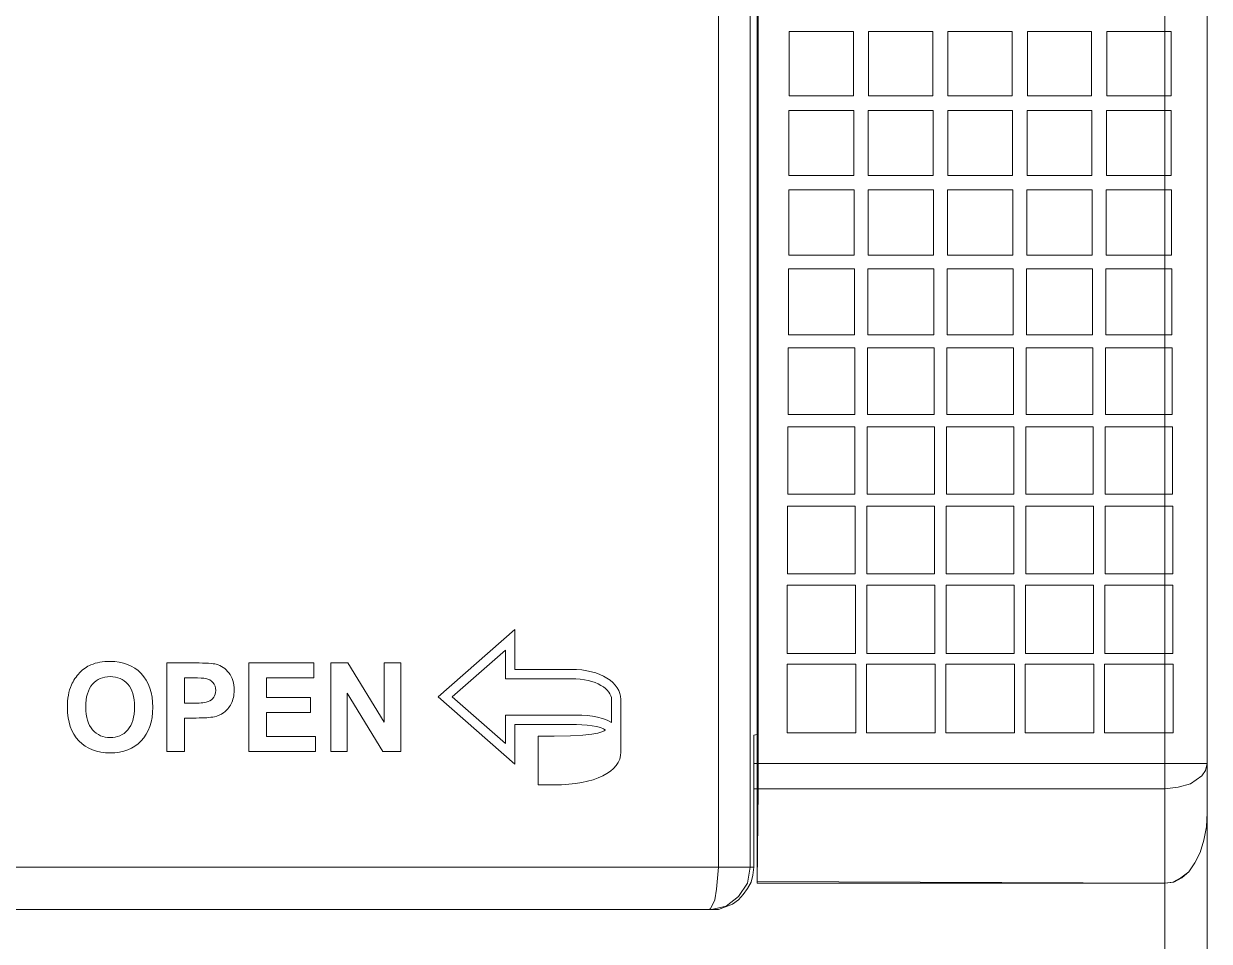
# Model space of a CAD drawing. Header units: millimetres. Extents: x 33157 to 59611, y -29750 to 1750.
# Drawn here: x 53629.61 to 53652.02, y -3171.57 to -3154.23 of the extents above; entities that cross this region are included whole.
import ezdxf

# ---------------------------------------------------------------- set-up
doc = ezdxf.new("R2010")
doc.units = ezdxf.units.MM
doc.layers.get('0').update_dxf_attribs({"lineweight": 18})

msp = doc.modelspace()

# ---------------------------------------------------------------- linework, layer by layer
at = {"lineweight": 9}
for p, q in [((53643.472, -3043.274), (53643.472, -3170.437)), ((53651.181, -3047.485), (53651.181, -3168.689)), ((53651.98, -3048.284), (53651.98, -3168.207)), ((53643.489, -3109.053), (53643.489, -3168.207)), ((53643.339, -3109.469), (53643.339, -3170.171)), ((53643.472, -3109.469), (53643.472, -3167.658)), ((53642.74, -3110.018), (53642.74, -3170.171)), ((53643.406, -3167.674), (53643.406, -3170.171)), ((53643.489, -3168.207), (53643.489, -3168.689)), ((53651.98, -3168.207), (53651.98, -3169.156)), ((53651.181, -3168.689), (53651.181, -3170.47)), ((53651.98, -3169.139), (53651.98, -3207.671)), ((53643.472, -3170.437), (53643.472, -3170.47)), ((53651.181, -3170.47), (53651.181, -3187.331))]:
    msp.add_line(p, q, dxfattribs=at)
for points, knots in [([(53644.078, -3154.373), (53644.484, -3154.373), (53644.889, -3154.373), (53645.294, -3154.373), (53645.294, -3154.779), (53645.294, -3155.184), (53645.294, -3155.589), (53644.889, -3155.589), (53644.484, -3155.589), (53644.078, -3155.589), (53644.078, -3155.186), (53644.078, -3154.782), (53644.078, -3154.378), (53644.078, -3154.377), (53644.078, -3154.375), (53644.078, -3154.373)], [0, 0, 0, 0, 148785.240715, 148785.240715, 148785.240715, 297570.481429, 297570.481429, 297570.481429, 446355.722144, 446355.722144, 446355.722144, 595140.962858, 595140.962858, 595140.962858, 743926.203573, 743926.203573, 743926.203573, 743926.203573]), ([(53645.579, -3154.373), (53645.984, -3154.373), (53646.389, -3154.373), (53646.794, -3154.373), (53646.794, -3154.779), (53646.794, -3155.184), (53646.794, -3155.589), (53646.389, -3155.589), (53645.984, -3155.589), (53645.579, -3155.589), (53645.579, -3155.186), (53645.579, -3154.782), (53645.579, -3154.378), (53645.579, -3154.377), (53645.579, -3154.375), (53645.579, -3154.373)], [0, 0, 0, 0, 148789.282556, 148789.282556, 148789.282556, 297578.565111, 297578.565111, 297578.565111, 446367.847667, 446367.847667, 446367.847667, 595157.130222, 595157.130222, 595157.130222, 743946.412778, 743946.412778, 743946.412778, 743946.412778]), ([(53647.079, -3154.373), (53647.484, -3154.373), (53647.889, -3154.373), (53648.295, -3154.373), (53648.295, -3154.779), (53648.295, -3155.184), (53648.295, -3155.589), (53647.889, -3155.589), (53647.484, -3155.589), (53647.079, -3155.589), (53647.079, -3155.186), (53647.079, -3154.782), (53647.079, -3154.378), (53647.079, -3154.377), (53647.079, -3154.375), (53647.079, -3154.373)], [0, 0, 0, 0, 148793.324397, 148793.324397, 148793.324397, 297586.648794, 297586.648794, 297586.648794, 446379.97319, 446379.97319, 446379.97319, 595173.297587, 595173.297587, 595173.297587, 743966.621984, 743966.621984, 743966.621984, 743966.621984]), ([(53648.579, -3154.373), (53648.984, -3154.373), (53649.39, -3154.373), (53649.795, -3154.373), (53649.795, -3154.779), (53649.795, -3155.184), (53649.795, -3155.589), (53649.39, -3155.589), (53648.984, -3155.589), (53648.579, -3155.589), (53648.579, -3155.186), (53648.579, -3154.782), (53648.579, -3154.378), (53648.579, -3154.377), (53648.579, -3154.375), (53648.579, -3154.373)], [0, 0, 0, 0, 148797.366238, 148797.366238, 148797.366238, 297594.732477, 297594.732477, 297594.732477, 446392.098715, 446392.098715, 446392.098715, 595189.464953, 595189.464953, 595189.464953, 743986.831192, 743986.831192, 743986.831192, 743986.831192]), ([(53650.079, -3154.373), (53650.485, -3154.373), (53650.89, -3154.373), (53651.295, -3154.373), (53651.295, -3154.779), (53651.295, -3155.184), (53651.295, -3155.589), (53650.89, -3155.589), (53650.485, -3155.589), (53650.079, -3155.589), (53650.079, -3155.186), (53650.079, -3154.782), (53650.079, -3154.378), (53650.079, -3154.377), (53650.079, -3154.375), (53650.079, -3154.373)], [0, 0, 0, 0, 148801.40808, 148801.40808, 148801.40808, 297602.81616, 297602.81616, 297602.81616, 446404.22424, 446404.22424, 446404.22424, 595205.63232, 595205.63232, 595205.63232, 744007.0404, 744007.0404, 744007.0404, 744007.0404]), ([(53644.073, -3155.868), (53644.482, -3155.868), (53644.89, -3155.868), (53645.299, -3155.868), (53645.299, -3156.277), (53645.299, -3156.686), (53645.299, -3157.094), (53644.89, -3157.094), (53644.482, -3157.094), (53644.073, -3157.094), (53644.073, -3156.687), (53644.073, -3156.28), (53644.073, -3155.873), (53644.073, -3155.872), (53644.073, -3155.87), (53644.073, -3155.868)], [0, 0, 0, 0, 148787.23892, 148787.23892, 148787.23892, 297574.47784, 297574.47784, 297574.47784, 446361.71676, 446361.71676, 446361.71676, 595148.95568, 595148.95568, 595148.95568, 743936.1946, 743936.1946, 743936.1946, 743936.1946]), ([(53645.573, -3155.868), (53645.982, -3155.868), (53646.391, -3155.868), (53646.8, -3155.868), (53646.8, -3156.277), (53646.8, -3156.686), (53646.8, -3157.094), (53646.391, -3157.094), (53645.982, -3157.094), (53645.573, -3157.094), (53645.573, -3156.687), (53645.573, -3156.28), (53645.573, -3155.873), (53645.573, -3155.872), (53645.573, -3155.87), (53645.573, -3155.868)], [0, 0, 0, 0, 148791.280757, 148791.280757, 148791.280757, 297582.561514, 297582.561514, 297582.561514, 446373.84227, 446373.84227, 446373.84227, 595165.123027, 595165.123027, 595165.123027, 743956.403784, 743956.403784, 743956.403784, 743956.403784]), ([(53647.074, -3155.868), (53647.482, -3155.868), (53647.891, -3155.868), (53648.3, -3155.868), (53648.3, -3156.277), (53648.3, -3156.686), (53648.3, -3157.094), (53647.891, -3157.094), (53647.482, -3157.094), (53647.074, -3157.094), (53647.074, -3156.687), (53647.074, -3156.28), (53647.074, -3155.873), (53647.074, -3155.872), (53647.074, -3155.87), (53647.074, -3155.868)], [0, 0, 0, 0, 148795.322594, 148795.322594, 148795.322594, 297590.645188, 297590.645188, 297590.645188, 446385.967781, 446385.967781, 446385.967781, 595181.290375, 595181.290375, 595181.290375, 743976.612969, 743976.612969, 743976.612969, 743976.612969]), ([(53648.574, -3155.868), (53648.983, -3155.868), (53649.391, -3155.868), (53649.8, -3155.868), (53649.8, -3156.277), (53649.8, -3156.686), (53649.8, -3157.094), (53649.391, -3157.094), (53648.983, -3157.094), (53648.574, -3157.094), (53648.574, -3156.687), (53648.574, -3156.28), (53648.574, -3155.873), (53648.574, -3155.872), (53648.574, -3155.87), (53648.574, -3155.868)], [0, 0, 0, 0, 148799.364431, 148799.364431, 148799.364431, 297598.728862, 297598.728862, 297598.728862, 446398.093293, 446398.093293, 446398.093293, 595197.457724, 595197.457724, 595197.457724, 743996.822155, 743996.822155, 743996.822155, 743996.822155]), ([(53650.074, -3155.868), (53650.483, -3155.868), (53650.892, -3155.868), (53651.301, -3155.868), (53651.301, -3156.277), (53651.301, -3156.686), (53651.301, -3157.094), (53650.892, -3157.094), (53650.483, -3157.094), (53650.074, -3157.094), (53650.074, -3156.687), (53650.074, -3156.28), (53650.074, -3155.873), (53650.074, -3155.872), (53650.074, -3155.87), (53650.074, -3155.868)], [0, 0, 0, 0, 148803.406269, 148803.406269, 148803.406269, 297606.812537, 297606.812537, 297606.812537, 446410.218806, 446410.218806, 446410.218806, 595213.625074, 595213.625074, 595213.625074, 744017.031343, 744017.031343, 744017.031343, 744017.031343]), ([(53644.068, -3157.363), (53644.48, -3157.363), (53644.892, -3157.363), (53645.305, -3157.363), (53645.305, -3157.775), (53645.305, -3158.187), (53645.305, -3158.6), (53644.892, -3158.6), (53644.48, -3158.6), (53644.068, -3158.6), (53644.068, -3158.189), (53644.068, -3157.779), (53644.068, -3157.368), (53644.068, -3157.366), (53644.068, -3157.365), (53644.068, -3157.363)], [0, 0, 0, 0, 148789.237077, 148789.237077, 148789.237077, 297578.474153, 297578.474153, 297578.474153, 446367.71123, 446367.71123, 446367.71123, 595156.948306, 595156.948306, 595156.948306, 743946.185383, 743946.185383, 743946.185383, 743946.185383]), ([(53645.568, -3157.363), (53645.98, -3157.363), (53646.393, -3157.363), (53646.805, -3157.363), (53646.805, -3157.775), (53646.805, -3158.187), (53646.805, -3158.6), (53646.393, -3158.6), (53645.98, -3158.6), (53645.568, -3158.6), (53645.568, -3158.189), (53645.568, -3157.779), (53645.568, -3157.368), (53645.568, -3157.366), (53645.568, -3157.365), (53645.568, -3157.363)], [0, 0, 0, 0, 148793.278909, 148793.278909, 148793.278909, 297586.557818, 297586.557818, 297586.557818, 446379.836727, 446379.836727, 446379.836727, 595173.115637, 595173.115637, 595173.115637, 743966.394546, 743966.394546, 743966.394546, 743966.394546]), ([(53647.068, -3157.363), (53647.481, -3157.363), (53647.893, -3157.363), (53648.305, -3157.363), (53648.305, -3157.775), (53648.305, -3158.187), (53648.305, -3158.6), (53647.893, -3158.6), (53647.481, -3158.6), (53647.068, -3158.6), (53647.068, -3158.189), (53647.068, -3157.779), (53647.068, -3157.368), (53647.068, -3157.366), (53647.068, -3157.365), (53647.068, -3157.363)], [0, 0, 0, 0, 148797.320742, 148797.320742, 148797.320742, 297594.641484, 297594.641484, 297594.641484, 446391.962226, 446391.962226, 446391.962226, 595189.282968, 595189.282968, 595189.282968, 743986.60371, 743986.60371, 743986.60371, 743986.60371]), ([(53648.569, -3157.363), (53648.981, -3157.363), (53649.393, -3157.363), (53649.805, -3157.363), (53649.805, -3157.775), (53649.805, -3158.187), (53649.805, -3158.6), (53649.393, -3158.6), (53648.981, -3158.6), (53648.569, -3158.6), (53648.569, -3158.189), (53648.569, -3157.779), (53648.569, -3157.368), (53648.569, -3157.366), (53648.569, -3157.365), (53648.569, -3157.363)], [0, 0, 0, 0, 148801.362575, 148801.362575, 148801.362575, 297602.72515, 297602.72515, 297602.72515, 446404.087725, 446404.087725, 446404.087725, 595205.4503, 595205.4503, 595205.4503, 744006.812875, 744006.812875, 744006.812875, 744006.812875]), ([(53650.069, -3157.363), (53650.481, -3157.363), (53650.893, -3157.363), (53651.306, -3157.363), (53651.306, -3157.775), (53651.306, -3158.187), (53651.306, -3158.6), (53650.893, -3158.6), (53650.481, -3158.6), (53650.069, -3158.6), (53650.069, -3158.189), (53650.069, -3157.779), (53650.069, -3157.368), (53650.069, -3157.366), (53650.069, -3157.365), (53650.069, -3157.363)], [0, 0, 0, 0, 148805.404408, 148805.404408, 148805.404408, 297610.808816, 297610.808816, 297610.808816, 446416.213225, 446416.213225, 446416.213225, 595221.617633, 595221.617633, 595221.617633, 744027.022041, 744027.022041, 744027.022041, 744027.022041]), ([(53644.062, -3158.858), (53644.478, -3158.858), (53644.894, -3158.858), (53645.31, -3158.858), (53645.31, -3159.274), (53645.31, -3159.689), (53645.31, -3160.105), (53644.894, -3160.105), (53644.478, -3160.105), (53644.062, -3160.105), (53644.062, -3159.691), (53644.062, -3159.277), (53644.062, -3158.863), (53644.062, -3158.861), (53644.062, -3158.86), (53644.062, -3158.858)], [0, 0, 0, 0, 148791.235132, 148791.235132, 148791.235132, 297582.470263, 297582.470263, 297582.470263, 446373.705395, 446373.705395, 446373.705395, 595164.940526, 595164.940526, 595164.940526, 743956.175658, 743956.175658, 743956.175658, 743956.175658]), ([(53645.563, -3158.858), (53645.979, -3158.858), (53646.394, -3158.858), (53646.81, -3158.858), (53646.81, -3159.274), (53646.81, -3159.689), (53646.81, -3160.105), (53646.394, -3160.105), (53645.979, -3160.105), (53645.563, -3160.105), (53645.563, -3159.691), (53645.563, -3159.277), (53645.563, -3158.863), (53645.563, -3158.861), (53645.563, -3158.86), (53645.563, -3158.858)], [0, 0, 0, 0, 148795.27696, 148795.27696, 148795.27696, 297590.55392, 297590.55392, 297590.55392, 446385.83088, 446385.83088, 446385.83088, 595181.107839, 595181.107839, 595181.107839, 743976.384799, 743976.384799, 743976.384799, 743976.384799]), ([(53647.063, -3158.858), (53647.479, -3158.858), (53647.895, -3158.858), (53648.31, -3158.858), (53648.31, -3159.274), (53648.31, -3159.689), (53648.31, -3160.105), (53647.895, -3160.105), (53647.479, -3160.105), (53647.063, -3160.105), (53647.063, -3159.691), (53647.063, -3159.277), (53647.063, -3158.863), (53647.063, -3158.861), (53647.063, -3158.86), (53647.063, -3158.858)], [0, 0, 0, 0, 148799.318788, 148799.318788, 148799.318788, 297598.637577, 297598.637577, 297598.637577, 446397.956365, 446397.956365, 446397.956365, 595197.275154, 595197.275154, 595197.275154, 743996.593942, 743996.593942, 743996.593942, 743996.593942]), ([(53648.563, -3158.858), (53648.979, -3158.858), (53649.395, -3158.858), (53649.811, -3158.858), (53649.811, -3159.274), (53649.811, -3159.689), (53649.811, -3160.105), (53649.395, -3160.105), (53648.979, -3160.105), (53648.563, -3160.105), (53648.563, -3159.691), (53648.563, -3159.277), (53648.563, -3158.863), (53648.563, -3158.861), (53648.563, -3158.86), (53648.563, -3158.858)], [0, 0, 0, 0, 148803.360617, 148803.360617, 148803.360617, 297606.721234, 297606.721234, 297606.721234, 446410.081852, 446410.081852, 446410.081852, 595213.442469, 595213.442469, 595213.442469, 744016.803086, 744016.803086, 744016.803086, 744016.803086]), ([(53650.064, -3158.858), (53650.479, -3158.858), (53650.895, -3158.858), (53651.311, -3158.858), (53651.311, -3159.274), (53651.311, -3159.689), (53651.311, -3160.105), (53650.895, -3160.105), (53650.479, -3160.105), (53650.064, -3160.105), (53650.064, -3159.691), (53650.064, -3159.277), (53650.064, -3158.863), (53650.064, -3158.861), (53650.064, -3158.86), (53650.064, -3158.858)], [0, 0, 0, 0, 148807.402446, 148807.402446, 148807.402446, 297614.804892, 297614.804892, 297614.804892, 446422.207339, 446422.207339, 446422.207339, 595229.609785, 595229.609785, 595229.609785, 744037.012231, 744037.012231, 744037.012231, 744037.012231]), ([(53644.057, -3160.353), (53644.476, -3160.353), (53644.896, -3160.353), (53645.315, -3160.353), (53645.315, -3160.772), (53645.315, -3161.191), (53645.315, -3161.611), (53644.896, -3161.611), (53644.476, -3161.611), (53644.057, -3161.611), (53644.057, -3161.193), (53644.057, -3160.775), (53644.057, -3160.358), (53644.057, -3160.356), (53644.057, -3160.354), (53644.057, -3160.353)], [0, 0, 0, 0, 148793.233725, 148793.233725, 148793.233725, 297586.467449, 297586.467449, 297586.467449, 446379.701174, 446379.701174, 446379.701174, 595172.934899, 595172.934899, 595172.934899, 743966.168623, 743966.168623, 743966.168623, 743966.168623]), ([(53645.558, -3160.353), (53645.977, -3160.353), (53646.396, -3160.353), (53646.815, -3160.353), (53646.815, -3160.772), (53646.815, -3161.191), (53646.815, -3161.611), (53646.396, -3161.611), (53645.977, -3161.611), (53645.558, -3161.611), (53645.558, -3161.193), (53645.558, -3160.775), (53645.558, -3160.358), (53645.558, -3160.356), (53645.558, -3160.354), (53645.558, -3160.353)], [0, 0, 0, 0, 148797.275549, 148797.275549, 148797.275549, 297594.551097, 297594.551097, 297594.551097, 446391.826646, 446391.826646, 446391.826646, 595189.102195, 595189.102195, 595189.102195, 743986.377744, 743986.377744, 743986.377744, 743986.377744]), ([(53647.058, -3160.353), (53647.477, -3160.353), (53647.896, -3160.353), (53648.316, -3160.353), (53648.316, -3160.772), (53648.316, -3161.191), (53648.316, -3161.611), (53647.896, -3161.611), (53647.477, -3161.611), (53647.058, -3161.611), (53647.058, -3161.193), (53647.058, -3160.775), (53647.058, -3160.358), (53647.058, -3160.356), (53647.058, -3160.354), (53647.058, -3160.353)], [0, 0, 0, 0, 148801.317373, 148801.317373, 148801.317373, 297602.634746, 297602.634746, 297602.634746, 446403.952119, 446403.952119, 446403.952119, 595205.269492, 595205.269492, 595205.269492, 744006.586865, 744006.586865, 744006.586865, 744006.586865]), ([(53648.558, -3160.353), (53648.977, -3160.353), (53649.397, -3160.353), (53649.816, -3160.353), (53649.816, -3160.772), (53649.816, -3161.191), (53649.816, -3161.611), (53649.397, -3161.611), (53648.977, -3161.611), (53648.558, -3161.611), (53648.558, -3161.193), (53648.558, -3160.775), (53648.558, -3160.358), (53648.558, -3160.356), (53648.558, -3160.354), (53648.558, -3160.353)], [0, 0, 0, 0, 148805.359198, 148805.359198, 148805.359198, 297610.718395, 297610.718395, 297610.718395, 446416.077593, 446416.077593, 446416.077593, 595221.43679, 595221.43679, 595221.43679, 744026.795988, 744026.795988, 744026.795988, 744026.795988]), ([(53650.058, -3160.353), (53650.478, -3160.353), (53650.897, -3160.353), (53651.316, -3160.353), (53651.316, -3160.772), (53651.316, -3161.191), (53651.316, -3161.611), (53650.897, -3161.611), (53650.478, -3161.611), (53650.058, -3161.611), (53650.058, -3161.193), (53650.058, -3160.775), (53650.058, -3160.358), (53650.058, -3160.356), (53650.058, -3160.354), (53650.058, -3160.353)], [0, 0, 0, 0, 148809.401022, 148809.401022, 148809.401022, 297618.802045, 297618.802045, 297618.802045, 446428.203067, 446428.203067, 446428.203067, 595237.60409, 595237.60409, 595237.60409, 744047.005112, 744047.005112, 744047.005112, 744047.005112]), ([(53644.052, -3161.847), (53644.475, -3161.847), (53644.897, -3161.847), (53645.32, -3161.847), (53645.32, -3162.27), (53645.32, -3162.693), (53645.32, -3163.116), (53644.897, -3163.116), (53644.475, -3163.116), (53644.052, -3163.116), (53644.052, -3162.695), (53644.052, -3162.274), (53644.052, -3161.853), (53644.052, -3161.851), (53644.052, -3161.849), (53644.052, -3161.847)], [0, 0, 0, 0, 148795.232097, 148795.232097, 148795.232097, 297590.464195, 297590.464195, 297590.464195, 446385.696292, 446385.696292, 446385.696292, 595180.928389, 595180.928389, 595180.928389, 743976.160487, 743976.160487, 743976.160487, 743976.160487]), ([(53645.552, -3161.847), (53645.975, -3161.847), (53646.398, -3161.847), (53646.821, -3161.847), (53646.821, -3162.27), (53646.821, -3162.693), (53646.821, -3163.116), (53646.398, -3163.116), (53645.975, -3163.116), (53645.552, -3163.116), (53645.552, -3162.695), (53645.552, -3162.274), (53645.552, -3161.853), (53645.552, -3161.851), (53645.552, -3161.849), (53645.552, -3161.847)], [0, 0, 0, 0, 148799.273917, 148799.273917, 148799.273917, 297598.547834, 297598.547834, 297598.547834, 446397.821752, 446397.821752, 446397.821752, 595197.095669, 595197.095669, 595197.095669, 743996.369586, 743996.369586, 743996.369586, 743996.369586]), ([(53647.053, -3161.847), (53647.475, -3161.847), (53647.898, -3161.847), (53648.321, -3161.847), (53648.321, -3162.27), (53648.321, -3162.693), (53648.321, -3163.116), (53647.898, -3163.116), (53647.475, -3163.116), (53647.053, -3163.116), (53647.053, -3162.695), (53647.053, -3162.274), (53647.053, -3161.853), (53647.053, -3161.851), (53647.053, -3161.849), (53647.053, -3161.847)], [0, 0, 0, 0, 148803.315737, 148803.315737, 148803.315737, 297606.631474, 297606.631474, 297606.631474, 446409.947212, 446409.947212, 446409.947212, 595213.262949, 595213.262949, 595213.262949, 744016.578686, 744016.578686, 744016.578686, 744016.578686]), ([(53648.553, -3161.847), (53648.976, -3161.847), (53649.398, -3161.847), (53649.821, -3161.847), (53649.821, -3162.27), (53649.821, -3162.693), (53649.821, -3163.116), (53649.398, -3163.116), (53648.976, -3163.116), (53648.553, -3163.116), (53648.553, -3162.695), (53648.553, -3162.274), (53648.553, -3161.853), (53648.553, -3161.851), (53648.553, -3161.849), (53648.553, -3161.847)], [0, 0, 0, 0, 148807.357558, 148807.357558, 148807.357558, 297614.715115, 297614.715115, 297614.715115, 446422.072673, 446422.072673, 446422.072673, 595229.43023, 595229.43023, 595229.43023, 744036.787788, 744036.787788, 744036.787788, 744036.787788]), ([(53650.053, -3161.847), (53650.476, -3161.847), (53650.899, -3161.847), (53651.322, -3161.847), (53651.322, -3162.27), (53651.322, -3162.693), (53651.322, -3163.116), (53650.899, -3163.116), (53650.476, -3163.116), (53650.053, -3163.116), (53650.053, -3162.695), (53650.053, -3162.274), (53650.053, -3161.853), (53650.053, -3161.851), (53650.053, -3161.849), (53650.053, -3161.847)], [0, 0, 0, 0, 148811.399378, 148811.399378, 148811.399378, 297622.798756, 297622.798756, 297622.798756, 446434.198134, 446434.198134, 446434.198134, 595245.597512, 595245.597512, 595245.597512, 744056.996891, 744056.996891, 744056.996891, 744056.996891]), ([(53644.047, -3163.342), (53644.473, -3163.342), (53644.899, -3163.342), (53645.326, -3163.342), (53645.326, -3163.769), (53645.326, -3164.195), (53645.326, -3164.621), (53644.899, -3164.621), (53644.473, -3164.621), (53644.047, -3164.621), (53644.047, -3164.197), (53644.047, -3163.772), (53644.047, -3163.348), (53644.047, -3163.346), (53644.047, -3163.344), (53644.047, -3163.342)], [0, 0, 0, 0, 148797.23038, 148797.23038, 148797.23038, 297594.46076, 297594.46076, 297594.46076, 446391.69114, 446391.69114, 446391.69114, 595188.92152, 595188.92152, 595188.92152, 743986.1519, 743986.1519, 743986.1519, 743986.1519]), ([(53645.547, -3163.342), (53645.973, -3163.342), (53646.4, -3163.342), (53646.826, -3163.342), (53646.826, -3163.769), (53646.826, -3164.195), (53646.826, -3164.621), (53646.4, -3164.621), (53645.973, -3164.621), (53645.547, -3164.621), (53645.547, -3164.197), (53645.547, -3163.772), (53645.547, -3163.348), (53645.547, -3163.346), (53645.547, -3163.344), (53645.547, -3163.342)], [0, 0, 0, 0, 148801.272196, 148801.272196, 148801.272196, 297602.544391, 297602.544391, 297602.544391, 446403.816587, 446403.816587, 446403.816587, 595205.088783, 595205.088783, 595205.088783, 744006.360978, 744006.360978, 744006.360978, 744006.360978]), ([(53647.047, -3163.342), (53647.474, -3163.342), (53647.9, -3163.342), (53648.326, -3163.342), (53648.326, -3163.769), (53648.326, -3164.195), (53648.326, -3164.621), (53647.9, -3164.621), (53647.474, -3164.621), (53647.047, -3164.621), (53647.047, -3164.197), (53647.047, -3163.772), (53647.047, -3163.348), (53647.047, -3163.346), (53647.047, -3163.344), (53647.047, -3163.342)], [0, 0, 0, 0, 148805.314011, 148805.314011, 148805.314011, 297610.628023, 297610.628023, 297610.628023, 446415.942034, 446415.942034, 446415.942034, 595221.256046, 595221.256046, 595221.256046, 744026.570057, 744026.570057, 744026.570057, 744026.570057]), ([(53648.548, -3163.342), (53648.974, -3163.342), (53649.4, -3163.342), (53649.827, -3163.342), (53649.827, -3163.769), (53649.827, -3164.195), (53649.827, -3164.621), (53649.4, -3164.621), (53648.974, -3164.621), (53648.548, -3164.621), (53648.548, -3164.197), (53648.548, -3163.772), (53648.548, -3163.348), (53648.548, -3163.346), (53648.548, -3163.344), (53648.548, -3163.342)], [0, 0, 0, 0, 148809.355828, 148809.355828, 148809.355828, 297618.711655, 297618.711655, 297618.711655, 446428.067483, 446428.067483, 446428.067483, 595237.42331, 595237.42331, 595237.42331, 744046.779138, 744046.779138, 744046.779138, 744046.779138]), ([(53650.048, -3163.342), (53650.474, -3163.342), (53650.9, -3163.342), (53651.327, -3163.342), (53651.327, -3163.769), (53651.327, -3164.195), (53651.327, -3164.621), (53650.9, -3164.621), (53650.474, -3164.621), (53650.048, -3164.621), (53650.048, -3164.197), (53650.048, -3163.772), (53650.048, -3163.348), (53650.048, -3163.346), (53650.048, -3163.344), (53650.048, -3163.342)], [0, 0, 0, 0, 148813.397644, 148813.397644, 148813.397644, 297626.795288, 297626.795288, 297626.795288, 446440.192932, 446440.192932, 446440.192932, 595253.590575, 595253.590575, 595253.590575, 744066.988219, 744066.988219, 744066.988219, 744066.988219]), ([(53644.041, -3164.837), (53644.471, -3164.837), (53644.901, -3164.837), (53645.331, -3164.837), (53645.331, -3165.267), (53645.331, -3165.697), (53645.331, -3166.127), (53644.901, -3166.127), (53644.471, -3166.127), (53644.041, -3166.127), (53644.041, -3165.699), (53644.041, -3165.271), (53644.041, -3164.843), (53644.041, -3164.841), (53644.041, -3164.839), (53644.041, -3164.837)], [0, 0, 0, 0, 148799.229316, 148799.229316, 148799.229316, 297598.458632, 297598.458632, 297598.458632, 446397.687948, 446397.687948, 446397.687948, 595196.917264, 595196.917264, 595196.917264, 743996.14658, 743996.14658, 743996.14658, 743996.14658]), ([(53645.542, -3164.837), (53645.972, -3164.837), (53646.401, -3164.837), (53646.831, -3164.837), (53646.831, -3165.267), (53646.831, -3165.697), (53646.831, -3166.127), (53646.401, -3166.127), (53645.972, -3166.127), (53645.542, -3166.127), (53645.542, -3165.699), (53645.542, -3165.271), (53645.542, -3164.843), (53645.542, -3164.841), (53645.542, -3164.839), (53645.542, -3164.837)], [0, 0, 0, 0, 148803.271127, 148803.271127, 148803.271127, 297606.542255, 297606.542255, 297606.542255, 446409.813382, 446409.813382, 446409.813382, 595213.084509, 595213.084509, 595213.084509, 744016.355637, 744016.355637, 744016.355637, 744016.355637]), ([(53647.042, -3164.837), (53647.472, -3164.837), (53647.902, -3164.837), (53648.331, -3164.837), (53648.331, -3165.267), (53648.331, -3165.697), (53648.331, -3166.127), (53647.902, -3166.127), (53647.472, -3166.127), (53647.042, -3166.127), (53647.042, -3165.699), (53647.042, -3165.271), (53647.042, -3164.843), (53647.042, -3164.841), (53647.042, -3164.839), (53647.042, -3164.837)], [0, 0, 0, 0, 148807.312939, 148807.312939, 148807.312939, 297614.625878, 297614.625878, 297614.625878, 446421.938817, 446421.938817, 446421.938817, 595229.251756, 595229.251756, 595229.251756, 744036.564695, 744036.564695, 744036.564695, 744036.564695]), ([(53648.542, -3164.837), (53648.972, -3164.837), (53649.402, -3164.837), (53649.832, -3164.837), (53649.832, -3165.267), (53649.832, -3165.697), (53649.832, -3166.127), (53649.402, -3166.127), (53648.972, -3166.127), (53648.542, -3166.127), (53648.542, -3165.699), (53648.542, -3165.271), (53648.542, -3164.843), (53648.542, -3164.841), (53648.542, -3164.839), (53648.542, -3164.837)], [0, 0, 0, 0, 148811.354751, 148811.354751, 148811.354751, 297622.709502, 297622.709502, 297622.709502, 446434.064252, 446434.064252, 446434.064252, 595245.419003, 595245.419003, 595245.419003, 744056.773754, 744056.773754, 744056.773754, 744056.773754]), ([(53650.043, -3164.837), (53650.472, -3164.837), (53650.902, -3164.837), (53651.332, -3164.837), (53651.332, -3165.267), (53651.332, -3165.697), (53651.332, -3166.127), (53650.902, -3166.127), (53650.472, -3166.127), (53650.043, -3166.127), (53650.043, -3165.699), (53650.043, -3165.271), (53650.043, -3164.843), (53650.043, -3164.841), (53650.043, -3164.839), (53650.043, -3164.837)], [0, 0, 0, 0, 148815.396563, 148815.396563, 148815.396563, 297630.793126, 297630.793126, 297630.793126, 446446.189689, 446446.189689, 446446.189689, 595261.586251, 595261.586251, 595261.586251, 744076.982814, 744076.982814, 744076.982814, 744076.982814]), ([(53640.897, -3167.982), (53640.897, -3167.982), (53640.897, -3166.997), (53640.897, -3166.997), (53640.886, -3166.684), (53640.517, -3166.429), (53639.954, -3166.429), (53639.954, -3166.429), (53638.888, -3166.43), (53638.888, -3166.43), (53638.888, -3166.43), (53638.888, -3165.676), (53638.888, -3165.676), (53638.888, -3165.676), (53637.441, -3166.949), (53637.441, -3166.949), (53637.441, -3166.949), (53638.888, -3168.223), (53638.888, -3168.223), (53638.888, -3168.223), (53638.888, -3167.47), (53638.888, -3167.47), (53638.888, -3167.47), (53639.954, -3167.47), (53639.954, -3167.47), (53640.215, -3167.47), (53640.534, -3167.504), (53640.602, -3167.576), (53640.596, -3167.574), (53640.556, -3167.692), (53639.635, -3167.694), (53639.53, -3167.695), (53639.332, -3167.694), (53639.332, -3167.694), (53639.332, -3167.694), (53639.332, -3168.613), (53639.332, -3168.613), (53639.332, -3168.613), (53639.635, -3168.613), (53639.635, -3168.613), (53640.401, -3168.613), (53640.897, -3168.365), (53640.897, -3167.992), (53640.897, -3167.951), (53640.892, -3167.941), (53640.897, -3167.982)], [0, 0, 0, 0, 138572.276667, 138572.276667, 138572.276667, 277144.553333, 277144.553333, 277144.553333, 415716.83, 415716.83, 415716.83, 554289.106666, 554289.106666, 554289.106666, 692861.383333, 692861.383333, 692861.383333, 831433.659999, 831433.659999, 831433.659999, 970005.936666, 970005.936666, 970005.936666, 1108578.213333, 1108578.213333, 1108578.213333, 1247150.489999, 1247150.489999, 1247150.489999, 1385722.766666, 1385722.766666, 1385722.766666, 1524295.043332, 1524295.043332, 1524295.043332, 1662867.319999, 1662867.319999, 1662867.319999, 1801439.596666, 1801439.596666, 1801439.596666, 1940011.873332, 1940011.873332, 1940011.873332, 2078584.149999, 2078584.149999, 2078584.149999, 2078584.149999]), ([(53638.888, -3167.293), (53638.888, -3167.293), (53638.712, -3167.293), (53638.712, -3167.293), (53638.712, -3167.293), (53638.712, -3167.47), (53638.712, -3167.47), (53638.712, -3167.47), (53638.712, -3167.833), (53638.712, -3167.833), (53638.712, -3167.833), (53637.708, -3166.949), (53637.708, -3166.949), (53637.708, -3166.949), (53638.712, -3166.066), (53638.712, -3166.066), (53638.712, -3166.066), (53638.712, -3166.43), (53638.712, -3166.43), (53638.712, -3166.43), (53638.712, -3166.606), (53638.712, -3166.606), (53638.712, -3166.606), (53638.888, -3166.606), (53638.888, -3166.606), (53638.888, -3166.606), (53639.954, -3166.606), (53639.954, -3166.606), (53640.443, -3166.606), (53640.714, -3166.811), (53640.721, -3166.997), (53640.721, -3166.997), (53640.721, -3167.434), (53640.721, -3167.434), (53640.502, -3167.305), (53640.224, -3167.293), (53639.954, -3167.293), (53639.954, -3167.293), (53638.888, -3167.293), (53638.888, -3167.293)], [0, 0, 0, 0, 139360.819277, 139360.819277, 139360.819277, 278721.638554, 278721.638554, 278721.638554, 418082.457831, 418082.457831, 418082.457831, 557443.277108, 557443.277108, 557443.277108, 696804.096385, 696804.096385, 696804.096385, 836164.915662, 836164.915662, 836164.915662, 975525.734939, 975525.734939, 975525.734939, 1114886.554216, 1114886.554216, 1114886.554216, 1254247.373493, 1254247.373493, 1254247.373493, 1393608.19277, 1393608.19277, 1393608.19277, 1532969.012047, 1532969.012047, 1532969.012047, 1672329.831324, 1672329.831324, 1672329.831324, 1811690.650601, 1811690.650601, 1811690.650601, 1811690.650601]), ([(53630.433, -3167.154), (53630.433, -3166.984), (53630.458, -3166.84), (53630.509, -3166.725), (53630.547, -3166.639), (53630.599, -3166.563), (53630.664, -3166.495), (53630.73, -3166.427), (53630.801, -3166.377), (53630.879, -3166.344), (53630.983, -3166.3), (53631.103, -3166.278), (53631.238, -3166.278), (53631.484, -3166.278), (53631.68, -3166.355), (53631.827, -3166.507), (53631.974, -3166.661), (53632.048, -3166.874), (53632.048, -3167.146), (53632.048, -3167.417), (53631.975, -3167.628), (53631.829, -3167.781), (53631.683, -3167.934), (53631.487, -3168.01), (53631.243, -3168.01), (53630.995, -3168.01), (53630.798, -3167.934), (53630.652, -3167.782), (53630.506, -3167.63), (53630.433, -3167.421), (53630.433, -3167.154)], [0, 0, 0, 0, 141271.15513, 141271.15513, 141271.15513, 282542.31026, 282542.31026, 282542.31026, 423813.46539, 423813.46539, 423813.46539, 565084.62052, 565084.62052, 565084.62052, 706355.77565, 706355.77565, 706355.77565, 847626.93078, 847626.93078, 847626.93078, 988898.08591, 988898.08591, 988898.08591, 1130169.24104, 1130169.24104, 1130169.24104, 1271440.39617, 1271440.39617, 1271440.39617, 1412711.5513, 1412711.5513, 1412711.5513, 1412711.5513]), ([(53632.31, -3167.98), (53632.31, -3167.98), (53632.31, -3166.308), (53632.31, -3166.308), (53632.31, -3166.308), (53632.849, -3166.308), (53632.849, -3166.308), (53633.053, -3166.308), (53633.186, -3166.316), (53633.248, -3166.333), (53633.343, -3166.358), (53633.423, -3166.413), (53633.487, -3166.497), (53633.552, -3166.581), (53633.584, -3166.69), (53633.584, -3166.823), (53633.584, -3166.925), (53633.565, -3167.011), (53633.528, -3167.081), (53633.491, -3167.151), (53633.444, -3167.206), (53633.387, -3167.246), (53633.331, -3167.286), (53633.273, -3167.312), (53633.214, -3167.325), (53633.133, -3167.341), (53633.018, -3167.349), (53632.866, -3167.349), (53632.866, -3167.349), (53632.647, -3167.349), (53632.647, -3167.349), (53632.647, -3167.349), (53632.647, -3167.98), (53632.647, -3167.98), (53632.647, -3167.98), (53632.31, -3167.98), (53632.31, -3167.98)], [0, 0, 0, 0, 139971.368741, 139971.368741, 139971.368741, 279942.737482, 279942.737482, 279942.737482, 419914.106222, 419914.106222, 419914.106222, 559885.474963, 559885.474963, 559885.474963, 699856.843704, 699856.843704, 699856.843704, 839828.212445, 839828.212445, 839828.212445, 979799.581186, 979799.581186, 979799.581186, 1119770.949927, 1119770.949927, 1119770.949927, 1259742.318667, 1259742.318667, 1259742.318667, 1399713.687408, 1399713.687408, 1399713.687408, 1539685.056149, 1539685.056149, 1539685.056149, 1679656.42489, 1679656.42489, 1679656.42489, 1679656.42489]), ([(53635.411, -3167.98), (53635.411, -3167.98), (53635.411, -3166.308), (53635.411, -3166.308), (53635.411, -3166.308), (53635.737, -3166.308), (53635.737, -3166.308), (53635.737, -3166.308), (53636.422, -3167.428), (53636.422, -3167.428), (53636.422, -3167.428), (53636.422, -3166.308), (53636.422, -3166.308), (53636.422, -3166.308), (53636.733, -3166.308), (53636.733, -3166.308), (53636.733, -3166.308), (53636.733, -3167.98), (53636.733, -3167.98), (53636.733, -3167.98), (53636.396, -3167.98), (53636.396, -3167.98), (53636.396, -3167.98), (53635.722, -3166.881), (53635.722, -3166.881), (53635.722, -3166.881), (53635.722, -3167.98), (53635.722, -3167.98), (53635.722, -3167.98), (53635.411, -3167.98), (53635.411, -3167.98)], [0, 0, 0, 0, 141281.062035, 141281.062035, 141281.062035, 282562.124071, 282562.124071, 282562.124071, 423843.186106, 423843.186106, 423843.186106, 565124.248141, 565124.248141, 565124.248141, 706405.310177, 706405.310177, 706405.310177, 847686.372212, 847686.372212, 847686.372212, 988967.434247, 988967.434247, 988967.434247, 1130248.496283, 1130248.496283, 1130248.496283, 1271529.558318, 1271529.558318, 1271529.558318, 1412810.620353, 1412810.620353, 1412810.620353, 1412810.620353]), ([(53633.86, -3167.98), (53633.86, -3167.98), (53633.86, -3166.308), (53633.86, -3166.308), (53633.86, -3166.308), (53635.092, -3166.308), (53635.092, -3166.308), (53635.092, -3166.308), (53635.092, -3166.591), (53635.092, -3166.591), (53635.092, -3166.591), (53634.197, -3166.591), (53634.197, -3166.591), (53634.197, -3166.591), (53634.197, -3166.962), (53634.197, -3166.962), (53634.197, -3166.962), (53635.029, -3166.962), (53635.029, -3166.962), (53635.029, -3166.962), (53635.029, -3167.244), (53635.029, -3167.244), (53635.029, -3167.244), (53634.197, -3167.244), (53634.197, -3167.244), (53634.197, -3167.244), (53634.197, -3167.697), (53634.197, -3167.697), (53634.197, -3167.697), (53635.125, -3167.697), (53635.125, -3167.697), (53635.125, -3167.697), (53635.125, -3167.98), (53635.125, -3167.98), (53635.125, -3167.98), (53633.86, -3167.98), (53633.86, -3167.98)], [0, 0, 0, 0, 139973.449302, 139973.449302, 139973.449302, 279946.898604, 279946.898604, 279946.898604, 419920.347906, 419920.347906, 419920.347906, 559893.797208, 559893.797208, 559893.797208, 699867.24651, 699867.24651, 699867.24651, 839840.695812, 839840.695812, 839840.695812, 979814.145114, 979814.145114, 979814.145114, 1119787.594416, 1119787.594416, 1119787.594416, 1259761.043718, 1259761.043718, 1259761.043718, 1399734.493019, 1399734.493019, 1399734.493019, 1539707.942321, 1539707.942321, 1539707.942321, 1679681.391623, 1679681.391623, 1679681.391623, 1679681.391623]), ([(53644.036, -3166.332), (53644.036, -3166.332), (53645.336, -3166.332), (53645.336, -3166.332), (53645.336, -3166.332), (53645.336, -3167.632), (53645.336, -3167.632), (53645.336, -3167.632), (53644.036, -3167.632), (53644.036, -3167.632), (53644.036, -3167.632), (53644.036, -3166.337), (53644.036, -3166.337), (53644.036, -3166.337), (53644.036, -3166.332), (53644.036, -3166.332)], [0, 0, 0, 0, 148801.227794, 148801.227794, 148801.227794, 297602.455589, 297602.455589, 297602.455589, 446403.683383, 446403.683383, 446403.683383, 595204.911178, 595204.911178, 595204.911178, 744006.138972, 744006.138972, 744006.138972, 744006.138972]), ([(53645.536, -3166.332), (53645.536, -3166.332), (53646.836, -3166.332), (53646.836, -3166.332), (53646.836, -3166.332), (53646.836, -3167.632), (53646.836, -3167.632), (53646.836, -3167.632), (53645.536, -3167.632), (53645.536, -3167.632), (53645.536, -3167.632), (53645.536, -3166.337), (53645.536, -3166.337), (53645.536, -3166.337), (53645.536, -3166.332), (53645.536, -3166.332)], [0, 0, 0, 0, 148805.269601, 148805.269601, 148805.269601, 297610.539203, 297610.539203, 297610.539203, 446415.808804, 446415.808804, 446415.808804, 595221.078406, 595221.078406, 595221.078406, 744026.348007, 744026.348007, 744026.348007, 744026.348007]), ([(53647.037, -3166.332), (53647.037, -3166.332), (53648.337, -3166.332), (53648.337, -3166.332), (53648.337, -3166.332), (53648.337, -3167.632), (53648.337, -3167.632), (53648.337, -3167.632), (53647.037, -3167.632), (53647.037, -3167.632), (53647.037, -3167.632), (53647.037, -3166.337), (53647.037, -3166.337), (53647.037, -3166.337), (53647.037, -3166.332), (53647.037, -3166.332)], [0, 0, 0, 0, 148809.311409, 148809.311409, 148809.311409, 297618.622818, 297618.622818, 297618.622818, 446427.934226, 446427.934226, 446427.934226, 595237.245635, 595237.245635, 595237.245635, 744046.557044, 744046.557044, 744046.557044, 744046.557044]), ([(53648.537, -3166.332), (53648.537, -3166.332), (53649.837, -3166.332), (53649.837, -3166.332), (53649.837, -3166.332), (53649.837, -3167.632), (53649.837, -3167.632), (53649.837, -3167.632), (53648.537, -3167.632), (53648.537, -3167.632), (53648.537, -3167.632), (53648.537, -3166.337), (53648.537, -3166.337), (53648.537, -3166.337), (53648.537, -3166.332), (53648.537, -3166.332)], [0, 0, 0, 0, 148813.353216, 148813.353216, 148813.353216, 297626.706433, 297626.706433, 297626.706433, 446440.059649, 446440.059649, 446440.059649, 595253.412866, 595253.412866, 595253.412866, 744066.766082, 744066.766082, 744066.766082, 744066.766082]), ([(53650.037, -3166.332), (53650.037, -3166.332), (53651.337, -3166.332), (53651.337, -3166.332), (53651.337, -3166.332), (53651.337, -3167.632), (53651.337, -3167.632), (53651.337, -3167.632), (53650.037, -3167.632), (53650.037, -3167.632), (53650.037, -3167.632), (53650.037, -3166.337), (53650.037, -3166.337), (53650.037, -3166.337), (53650.037, -3166.332), (53650.037, -3166.332)], [0, 0, 0, 0, 148817.395024, 148817.395024, 148817.395024, 297634.790049, 297634.790049, 297634.790049, 446452.185073, 446452.185073, 446452.185073, 595269.580097, 595269.580097, 595269.580097, 744086.975121, 744086.975121, 744086.975121, 744086.975121]), ([(53630.779, -3167.143), (53630.779, -3167.332), (53630.823, -3167.476), (53630.91, -3167.574), (53630.997, -3167.671), (53631.108, -3167.72), (53631.242, -3167.72), (53631.377, -3167.72), (53631.486, -3167.672), (53631.573, -3167.575), (53631.659, -3167.478), (53631.702, -3167.332), (53631.702, -3167.138), (53631.702, -3166.946), (53631.66, -3166.803), (53631.576, -3166.709), (53631.492, -3166.614), (53631.381, -3166.567), (53631.242, -3166.567), (53631.103, -3166.567), (53630.991, -3166.615), (53630.907, -3166.711), (53630.822, -3166.806), (53630.779, -3166.95), (53630.779, -3167.143)], [0, 0, 0, 0, 143226.860377, 143226.860377, 143226.860377, 286453.720754, 286453.720754, 286453.720754, 429680.581131, 429680.581131, 429680.581131, 572907.441508, 572907.441508, 572907.441508, 716134.301884, 716134.301884, 716134.301884, 859361.162261, 859361.162261, 859361.162261, 1002588.022638, 1002588.022638, 1002588.022638, 1145814.883015, 1145814.883015, 1145814.883015, 1145814.883015]), ([(53632.647, -3166.591), (53632.647, -3166.591), (53632.647, -3167.067), (53632.647, -3167.067), (53632.647, -3167.067), (53632.831, -3167.067), (53632.831, -3167.067), (53632.963, -3167.067), (53633.05, -3167.058), (53633.095, -3167.04), (53633.14, -3167.023), (53633.174, -3166.996), (53633.2, -3166.958), (53633.225, -3166.921), (53633.238, -3166.877), (53633.238, -3166.828), (53633.238, -3166.767), (53633.22, -3166.716), (53633.184, -3166.677), (53633.149, -3166.637), (53633.104, -3166.612), (53633.05, -3166.602), (53633.01, -3166.595), (53632.93, -3166.591), (53632.809, -3166.591), (53632.809, -3166.591), (53632.647, -3166.591), (53632.647, -3166.591)], [0, 0, 0, 0, 141966.02873, 141966.02873, 141966.02873, 283932.057461, 283932.057461, 283932.057461, 425898.086191, 425898.086191, 425898.086191, 567864.114922, 567864.114922, 567864.114922, 709830.143652, 709830.143652, 709830.143652, 851796.172383, 851796.172383, 851796.172383, 993762.201113, 993762.201113, 993762.201113, 1135728.229844, 1135728.229844, 1135728.229844, 1277694.258574, 1277694.258574, 1277694.258574, 1277694.258574])]:
    msp.add_open_spline(points, degree=3, knots=knots)
for points in [[(53643.472, -3167.658), (53643.472, -3167.658), (53643.406, -3167.674), (53643.406, -3167.674)], [(53643.406, -3168.207), (53643.406, -3168.207), (53643.472, -3168.207), (53643.472, -3168.207)], [(53643.489, -3168.207), (53643.489, -3168.207), (53651.98, -3168.207), (53651.98, -3168.207)], [(53643.406, -3168.689), (53643.406, -3168.689), (53643.472, -3168.689), (53643.472, -3168.689)], [(53651.181, -3168.689), (53651.181, -3168.689), (53643.489, -3168.689), (53643.489, -3168.689)], [(53643.489, -3168.689), (53643.489, -3168.689), (53643.472, -3170.47), (53643.472, -3170.47)], [(53607.358, -3170.171), (53607.358, -3170.171), (53643.406, -3170.171), (53643.406, -3170.171)], [(53651.181, -3170.47), (53651.181, -3170.47), (53643.472, -3170.437), (53643.472, -3170.437)], [(53643.472, -3170.47), (53643.472, -3170.47), (53651.181, -3170.47), (53651.181, -3170.47)], [(53608.158, -3170.97), (53608.158, -3170.97), (53642.606, -3170.97), (53642.606, -3170.97)], [(53642.59, -3170.953), (53642.59, -3170.953), (53642.54, -3170.97), (53642.54, -3170.97)], [(53642.54, -3170.97), (53642.54, -3170.97), (53642.606, -3170.97), (53642.606, -3170.97)]]:
    msp.add_open_spline(points, degree=3, dxfattribs=at)
for points, knots in [([(53651.181, -3168.689), (53651.181, -3168.689), (53651.431, -3168.656), (53651.431, -3168.656), (53651.431, -3168.656), (53651.664, -3168.59), (53651.664, -3168.59), (53651.664, -3168.59), (53651.88, -3168.44), (53651.88, -3168.44), (53651.88, -3168.44), (53651.947, -3168.34), (53651.947, -3168.34), (53651.947, -3168.34), (53651.98, -3168.207), (53651.98, -3168.207)], [0, 0, 0, 0, 148825.371675, 148825.371675, 148825.371675, 297650.74335, 297650.74335, 297650.74335, 446476.115025, 446476.115025, 446476.115025, 595301.4867, 595301.4867, 595301.4867, 744126.858375, 744126.858375, 744126.858375, 744126.858375]), ([(53651.181, -3170.47), (53651.181, -3170.47), (53651.331, -3170.454), (53651.331, -3170.454), (53651.331, -3170.454), (53651.481, -3170.371), (53651.481, -3170.371), (53651.481, -3170.371), (53651.631, -3170.254), (53651.631, -3170.254), (53651.631, -3170.254), (53651.747, -3170.088), (53651.747, -3170.088), (53651.747, -3170.088), (53651.847, -3169.888), (53651.847, -3169.888), (53651.847, -3169.888), (53651.914, -3169.655), (53651.914, -3169.655), (53651.914, -3169.655), (53651.964, -3169.405), (53651.964, -3169.405), (53651.964, -3169.405), (53651.98, -3169.139), (53651.98, -3169.139)], [0, 0, 0, 0, 143284.40704, 143284.40704, 143284.40704, 286568.814081, 286568.814081, 286568.814081, 429853.221121, 429853.221121, 429853.221121, 573137.628162, 573137.628162, 573137.628162, 716422.035202, 716422.035202, 716422.035202, 859706.442242, 859706.442242, 859706.442242, 1002990.849283, 1002990.849283, 1002990.849283, 1146275.256323, 1146275.256323, 1146275.256323, 1146275.256323]), ([(53651.181, -3170.47), (53651.181, -3170.47), (53651.348, -3170.454), (53651.348, -3170.454), (53651.348, -3170.454), (53651.497, -3170.371), (53651.497, -3170.371), (53651.497, -3170.371), (53651.631, -3170.254), (53651.631, -3170.254), (53651.631, -3170.254), (53651.747, -3170.088), (53651.747, -3170.088), (53651.747, -3170.088), (53651.847, -3169.888), (53651.847, -3169.888), (53651.847, -3169.888), (53651.914, -3169.655), (53651.914, -3169.655), (53651.914, -3169.655), (53651.964, -3169.405), (53651.964, -3169.405), (53651.964, -3169.405), (53651.98, -3169.156), (53651.98, -3169.156)], [0, 0, 0, 0, 143284.410951, 143284.410951, 143284.410951, 286568.821902, 286568.821902, 286568.821902, 429853.232852, 429853.232852, 429853.232852, 573137.643803, 573137.643803, 573137.643803, 716422.054754, 716422.054754, 716422.054754, 859706.465705, 859706.465705, 859706.465705, 1002990.876656, 1002990.876656, 1002990.876656, 1146275.287607, 1146275.287607, 1146275.287607, 1146275.287607]), ([(53642.74, -3170.171), (53642.74, -3170.171), (53642.706, -3170.587), (53642.706, -3170.587), (53642.706, -3170.587), (53642.673, -3170.787), (53642.673, -3170.787), (53642.673, -3170.787), (53642.59, -3170.953), (53642.59, -3170.953)], [0, 0, 0, 0, 159015.315592, 159015.315592, 159015.315592, 318030.631184, 318030.631184, 318030.631184, 477045.946776, 477045.946776, 477045.946776, 477045.946776]), ([(53642.606, -3170.97), (53642.606, -3170.97), (53642.889, -3170.903), (53642.889, -3170.903), (53642.889, -3170.903), (53643.122, -3170.72), (53643.122, -3170.72), (53643.122, -3170.72), (53643.289, -3170.47), (53643.289, -3170.47), (53643.289, -3170.47), (53643.339, -3170.171), (53643.339, -3170.171)], [0, 0, 0, 0, 153038.258928, 153038.258928, 153038.258928, 306076.517855, 306076.517855, 306076.517855, 459114.776783, 459114.776783, 459114.776783, 612153.03571, 612153.03571, 612153.03571, 612153.03571]), ([(53642.606, -3170.97), (53642.606, -3170.97), (53642.74, -3170.97), (53642.74, -3170.97), (53642.74, -3170.97), (53642.873, -3170.92), (53642.873, -3170.92), (53642.873, -3170.92), (53643.006, -3170.87), (53643.006, -3170.87), (53643.006, -3170.87), (53643.122, -3170.787), (53643.122, -3170.787), (53643.122, -3170.787), (53643.206, -3170.687), (53643.206, -3170.687), (53643.206, -3170.687), (53643.289, -3170.57), (53643.289, -3170.57), (53643.289, -3170.57), (53643.356, -3170.454), (53643.356, -3170.454), (53643.356, -3170.454), (53643.389, -3170.321), (53643.389, -3170.321), (53643.389, -3170.321), (53643.406, -3170.171), (53643.406, -3170.171)], [0, 0, 0, 0, 141997.565483, 141997.565483, 141997.565483, 283995.130967, 283995.130967, 283995.130967, 425992.69645, 425992.69645, 425992.69645, 567990.261933, 567990.261933, 567990.261933, 709987.827417, 709987.827417, 709987.827417, 851985.3929, 851985.3929, 851985.3929, 993982.958383, 993982.958383, 993982.958383, 1135980.523866, 1135980.523866, 1135980.523866, 1277978.08935, 1277978.08935, 1277978.08935, 1277978.08935])]:
    msp.add_open_spline(points, degree=3, knots=knots, dxfattribs=at)

doc.saveas('drawing.dxf')
